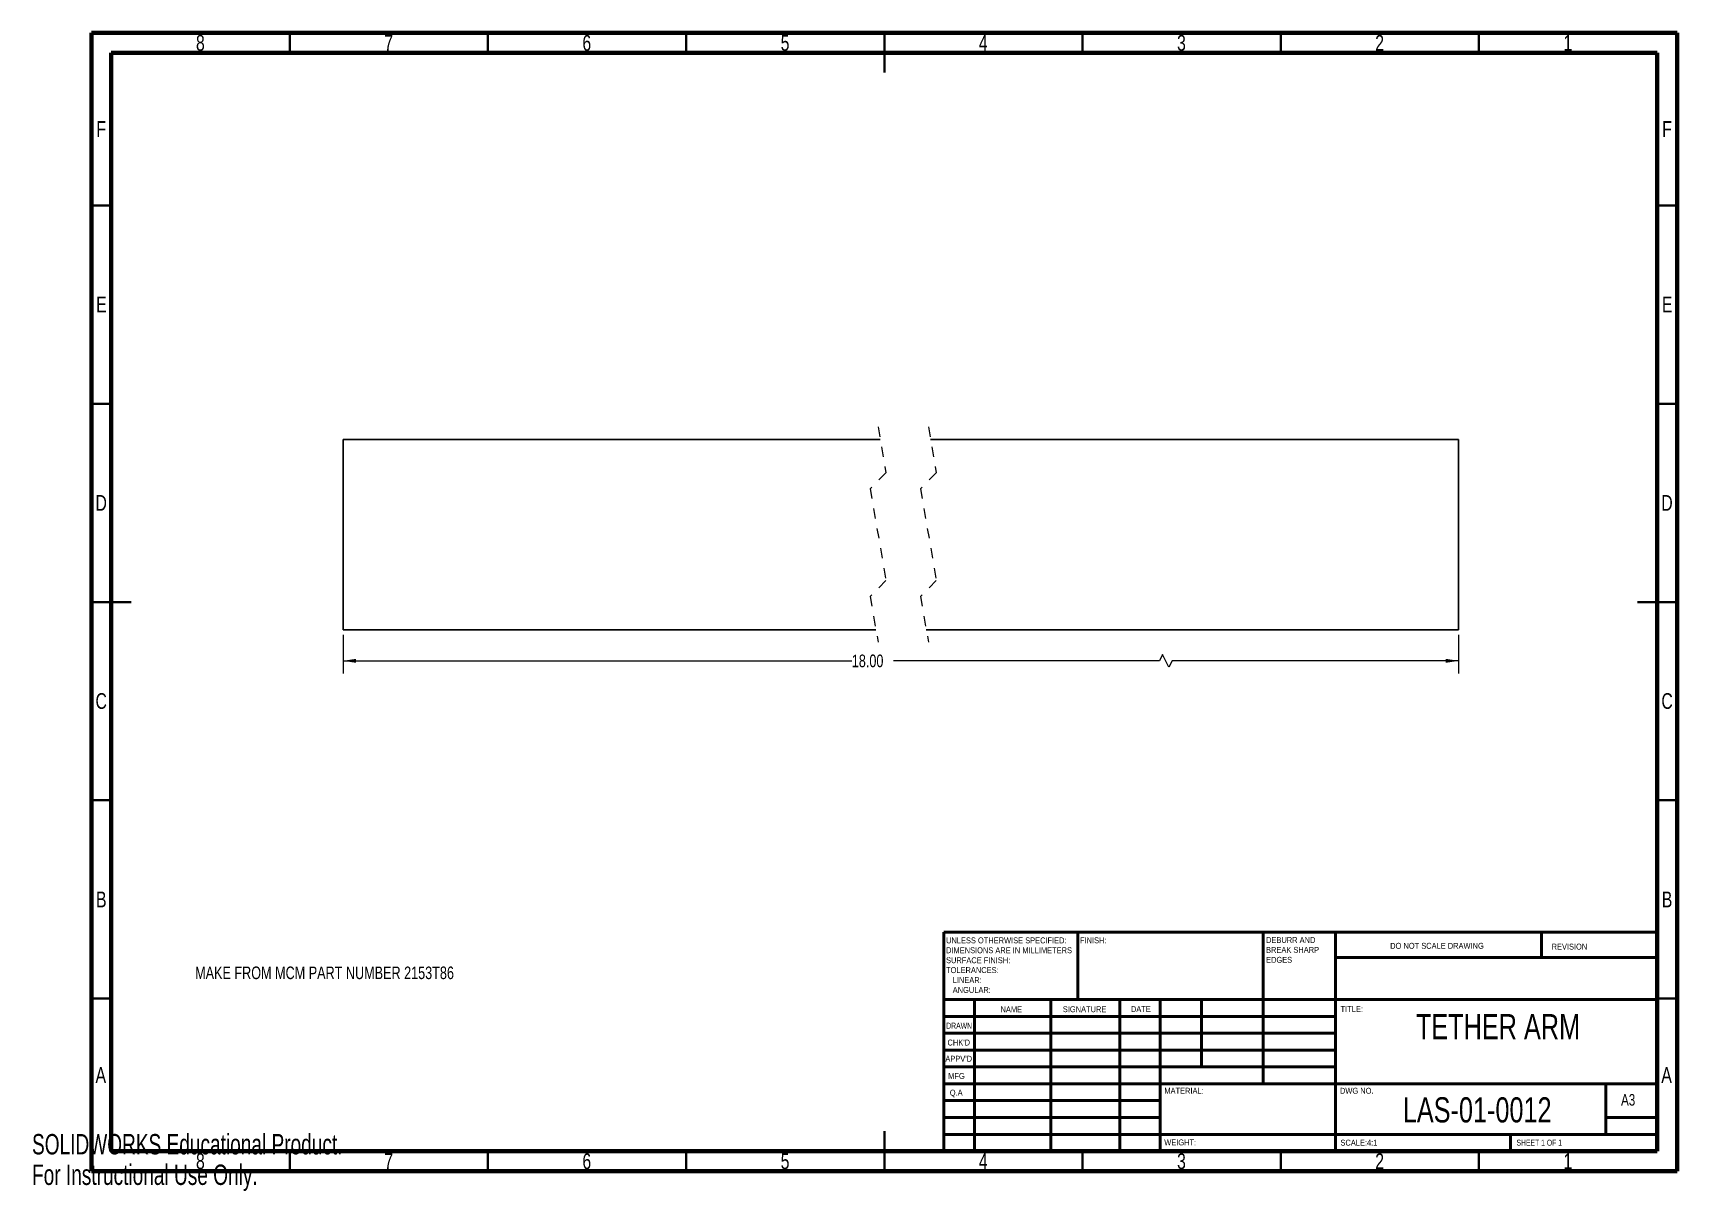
# Model space of a CAD drawing. Header units: inches. Extents: x 0 to 16.3, y 0 to 11.5.
import ezdxf

# ---------------------------------------------------------------- set-up
doc = ezdxf.new("R2010")
doc.units = ezdxf.units.IN
doc.header["$MEASUREMENT"] = 0
doc.linetypes.add('HIDDEN', pattern=[0.075, 0.05, -0.025])
doc.styles.add('SLDTEXTSTYLE0', font='TXT', dxfattribs={"width": 0.75})
doc.styles.add('SLDTEXTSTYLE1', font='TXT', dxfattribs={"width": 0.686449})
doc.styles.add('SLDTEXTSTYLE2', font='TXT', dxfattribs={"width": 0.6875})
doc.styles.add('SLDTEXTSTYLE3', font='TXT', dxfattribs={"width": 0.7})
doc.dimstyles.new('SLDDIMSTYLE0', dxfattribs={"dimtxt": 0.125, "dimasz": 0.13, "dimexe": 0, "dimexo": 0.0625, "dimgap": 0.03125, "dimtad": 0, "dimtih": 1, "dimtoh": 1, "dimlfac": 0.25, "dimrnd": 1e-09, "dimzin": 4, "dimdsep": 46, "dimtxsty": 'SLDTEXTSTYLE0', "dimsah": 1, "dimcen": 0.09, "dimadec": 0, "dimazin": 1, "dimtfac": 1, "dimtofl": 0, "dimtmove": 0, "dimatfit": 3, "dimfxl": 1, "dimfrac": 2, "dimtolj": 1, "dimtzin": 12, "dimarcsym": 0})

# ---------------------------------------------------------------- blocks, each defined once
blk = doc.blocks.new('SW_NOTE_0')
at = {"color": 0, "linetype": 'Continuous', "lineweight": 0, "attachment_point": 1, "style": 'SLDTEXTSTYLE0'}
for s, insert, char_height in [('UNLESS OTHERWISE SPECIFIED:', (0, 0.076), 0.05906), ('SURFACE FINISH:', (0, -0.121), 0.05906), ('DIMENSIONS ARE IN MILLIMETERS', (0, -0.022), 0.05906), ('TOLERANCES:', (0, -0.219), 0.05906), ('LINEAR:', (0.066, -0.318), 0.0591), ('ANGULAR:', (0.066, -0.416), 0.0591)]:
    blk.add_mtext(s, dxfattribs=dict(at, insert=insert, char_height=char_height))
blk = doc.blocks.new('SW_NOTE_0_1')
at = {"color": 0, "linetype": 'Continuous', "lineweight": 0, "attachment_point": 1, "style": 'SLDTEXTSTYLE0'}
for s, insert, char_height in [('DEBURR AND', (0, 0.076), 0.0591), ('BREAK SHARP', (0, -0.022), 0.05906), ('EDGES', (0, -0.121), 0.0591)]:
    blk.add_mtext(s, dxfattribs=dict(at, insert=insert, char_height=char_height))
blk = doc.blocks.new('_D')
at = {"color": 7, "linetype": 'Continuous', "lineweight": 0}
for p, q in [((3.089, 5.521), (3.089, 5.137)), ((14.169, 5.521), (14.169, 5.137)), ((3.089, 5.262), (8.142, 5.262)), ((11.197, 5.262), (8.557, 5.262)), ((11.228, 5.325), (11.197, 5.262)), ((11.29, 5.2), (11.228, 5.325)), ((11.322, 5.262), (11.29, 5.2)), ((14.169, 5.262), (11.322, 5.262))]:
    blk.add_line(p, q, dxfattribs=at)
at = {"color": 7, "linetype": 'Continuous', "lineweight": 18}
for points in [[(3.089, 5.262), (3.219, 5.242), (3.219, 5.282)], [(14.169, 5.262), (14.039, 5.282), (14.039, 5.242)]]:
    blk.add_solid(points, dxfattribs=at)
at = {"color": 7, "linetype": 'Continuous', "lineweight": 18, "insert": (8.142, 5.324), "char_height": 0.125, "attachment_point": 1, "style": 'SLDTEXTSTYLE0'}
blk.add_mtext('18.00', dxfattribs=at)

msp = doc.modelspace()

# ---------------------------------------------------------------- linework, layer by layer
at = {"color": 7, "linetype": 'Continuous', "lineweight": 70}
for p, q in [((0.591, 0.197), (0.591, 11.496)), ((0.591, 11.496), (16.339, 11.496)), ((16.339, 11.496), (16.339, 0.197)), ((0.787, 0.394), (0.787, 11.299)), ((0.787, 11.299), (16.142, 11.299)), ((16.142, 11.299), (16.142, 0.394)), ((16.142, 0.394), (0.787, 0.394)), ((16.339, 0.197), (0.591, 0.197))]:
    msp.add_line(p, q, dxfattribs=at)
at = {"color": 7, "linetype": 'Continuous', "lineweight": 35}
for p, q in [((2.559, 11.299), (2.559, 11.496)), ((4.528, 11.299), (4.528, 11.496)), ((6.496, 11.299), (6.496, 11.496)), ((8.465, 11.496), (8.465, 11.102)), ((8.465, 11.299), (8.465, 11.496)), ((10.433, 11.299), (10.433, 11.496)), ((12.402, 11.299), (12.402, 11.496)), ((14.37, 11.299), (14.37, 11.496)), ((0.787, 9.783), (0.591, 9.783)), ((16.142, 9.783), (16.339, 9.783)), ((0.787, 7.815), (0.591, 7.815)), ((16.142, 7.815), (16.339, 7.815)), ((0.591, 5.846), (0.984, 5.846)), ((0.787, 5.846), (0.591, 5.846)), ((16.339, 5.846), (15.945, 5.846)), ((16.142, 5.846), (16.339, 5.846)), ((0.787, 3.878), (0.591, 3.878)), ((16.142, 3.878), (16.339, 3.878)), ((0.787, 1.909), (0.591, 1.909)), ((16.142, 1.909), (16.339, 1.909)), ((8.465, 0.197), (8.465, 0.591)), ((2.559, 0.394), (2.559, 0.197)), ((4.528, 0.394), (4.528, 0.197)), ((6.496, 0.394), (6.496, 0.197)), ((8.465, 0.394), (8.465, 0.197)), ((10.433, 0.394), (10.433, 0.197)), ((12.402, 0.394), (12.402, 0.197)), ((14.37, 0.394), (14.37, 0.197))]:
    msp.add_line(p, q, dxfattribs=at)
at = {"color": 7, "linetype": 'HIDDEN', "lineweight": 18}
for p, q in [((8.403, 7.584), (8.481, 7.128)), ((8.903, 7.584), (8.981, 7.128)), ((8.481, 7.128), (8.324, 6.971)), ((8.981, 7.128), (8.824, 6.971)), ((8.324, 6.971), (8.481, 6.059)), ((8.824, 6.971), (8.981, 6.059)), ((8.481, 6.059), (8.324, 5.902)), ((8.981, 6.059), (8.824, 5.902)), ((8.324, 5.902), (8.403, 5.446)), ((8.824, 5.902), (8.903, 5.446))]:
    msp.add_line(p, q, dxfattribs=at)
at = {"color": 7, "linetype": 'Continuous', "lineweight": 25}
for p, q in [((8.424, 7.459), (3.089, 7.459)), ((3.089, 6.515), (3.089, 7.459)), ((14.169, 7.459), (8.924, 7.459)), ((14.169, 6.515), (14.169, 7.459)), ((3.089, 5.571), (3.089, 6.515)), ((14.169, 5.571), (14.169, 6.515)), ((3.089, 5.571), (8.381, 5.571)), ((8.881, 5.571), (14.169, 5.571))]:
    msp.add_line(p, q, dxfattribs=at)
at = {"color": 7, "linetype": 'Continuous', "lineweight": 50}
for p, q in [((9.055, 2.569), (16.142, 2.569)), ((9.055, 2.569), (9.055, 0.394)), ((10.386, 1.9), (10.386, 2.569)), ((12.228, 2.569), (12.228, 1.063)), ((12.945, 2.569), (12.945, 0.394)), ((14.992, 2.318), (14.992, 2.569)), ((16.142, 2.318), (12.945, 2.318)), ((16.142, 1.9), (9.055, 1.9)), ((9.362, 1.9), (9.362, 0.394)), ((10.118, 1.9), (10.118, 0.394)), ((10.803, 1.9), (10.803, 0.394)), ((11.205, 0.394), (11.205, 1.9)), ((11.614, 1.23), (11.614, 1.9)), ((12.945, 1.732), (9.055, 1.732)), ((12.945, 1.565), (9.055, 1.565)), ((12.945, 1.398), (9.055, 1.398)), ((12.945, 1.23), (9.055, 1.23)), ((11.205, 1.063), (9.055, 1.063)), ((11.205, 1.063), (16.142, 1.063)), ((15.63, 0.561), (15.63, 1.063)), ((11.205, 0.896), (9.055, 0.896)), ((11.205, 0.728), (9.055, 0.728)), ((16.142, 0.728), (15.63, 0.728)), ((9.055, 0.561), (16.142, 0.561)), ((14.685, 0.394), (14.685, 0.561))]:
    msp.add_line(p, q, dxfattribs=at)

# ---------------------------------------------------------------- block references
at = {"color": 7, "linetype": 'Continuous', "lineweight": 0}
for name, p in [('SW_NOTE_0', (9.078, 2.44)), ('SW_NOTE_0_1', (12.256, 2.444))]:
    msp.add_blockref(name, p, dxfattribs=at)

# ---------------------------------------------------------------- texts
for s, insert, char_height, attachment_point, style in [('8', (1.672, 11.475), 0.156, 2, 'SLDTEXTSTYLE0'), ('7', (3.542, 11.475), 0.156, 2, 'SLDTEXTSTYLE0'), ('6', (5.51, 11.475), 0.156, 2, 'SLDTEXTSTYLE0'), ('5', (7.479, 11.475), 0.156, 2, 'SLDTEXTSTYLE0'), ('4', (9.447, 11.475), 0.156, 2, 'SLDTEXTSTYLE0'), ('3', (11.416, 11.475), 0.156, 2, 'SLDTEXTSTYLE0'), ('2', (13.384, 11.475), 0.156, 2, 'SLDTEXTSTYLE0'), ('1', (15.254, 11.475), 0.156, 2, 'SLDTEXTSTYLE0'), ('F', (0.687, 10.62), 0.156, 2, 'SLDTEXTSTYLE0'), ('F', (16.238, 10.62), 0.156, 2, 'SLDTEXTSTYLE0'), ('E', (0.689, 8.878), 0.156, 2, 'SLDTEXTSTYLE0'), ('E', (16.24, 8.878), 0.156, 2, 'SLDTEXTSTYLE0'), ('D', (0.687, 6.908), 0.156, 2, 'SLDTEXTSTYLE0'), ('D', (16.238, 6.908), 0.156, 2, 'SLDTEXTSTYLE0'), ('C', (0.687, 4.941), 0.156, 2, 'SLDTEXTSTYLE0'), ('C', (16.239, 4.941), 0.156, 2, 'SLDTEXTSTYLE0'), ('B', (0.688, 2.971), 0.156, 2, 'SLDTEXTSTYLE0'), ('B', (16.239, 2.971), 0.156, 2, 'SLDTEXTSTYLE0'), ('FINISH:', (10.408, 2.517), 0.0591, 1, 'SLDTEXTSTYLE0'), ('DO NOT SCALE DRAWING', (13.489, 2.462), 0.05906, 1, 'SLDTEXTSTYLE0'), ('REVISION', (15.092, 2.454), 0.0591, 1, 'SLDTEXTSTYLE0'), ('MAKE FROM MCM PART NUMBER 2153T86', (1.62, 2.227), 0.125, 1, 'SLDTEXTSTYLE0'), ('NAME', (9.619, 1.831), 0.0591, 1, 'SLDTEXTSTYLE0'), ('SIGNATURE', (10.238, 1.833), 0.0591, 1, 'SLDTEXTSTYLE0'), ('DATE', (10.914, 1.834), 0.0591, 1, 'SLDTEXTSTYLE0'), ('TITLE:', (12.996, 1.834), 0.0591, 1, 'SLDTEXTSTYLE0'), ('DRAWN', (9.08, 1.669), 0.0591, 1, 'SLDTEXTSTYLE1'), ('TETHER ARM', (14.56, 1.755), 0.25, 2, 'SLDTEXTSTYLE0'), ("CHK'D", (9.092, 1.502), 0.0591, 1, 'SLDTEXTSTYLE0'), ("APPV'D", (9.071, 1.341), 0.0591, 1, 'SLDTEXTSTYLE0'), ('A', (0.683, 1.228), 0.156, 2, 'SLDTEXTSTYLE0'), ('MFG', (9.099, 1.17), 0.0591, 1, 'SLDTEXTSTYLE0'), ('A', (16.234, 1.228), 0.156, 2, 'SLDTEXTSTYLE0'), ('Q.A', (9.115, 1.004), 0.0591, 1, 'SLDTEXTSTYLE0'), ('MATERIAL:', (11.246, 1.023), 0.0591, 1, 'SLDTEXTSTYLE0'), ('DWG NO.', (12.99, 1.023), 0.0591, 1, 'SLDTEXTSTYLE0'), ('LAS-01-0012', (14.353, 0.929), 0.25, 2, 'SLDTEXTSTYLE0'), ('A3', (15.782, 0.961), 0.1146, 1, 'SLDTEXTSTYLE0'), ('WEIGHT:', (11.245, 0.51), 0.059, 1, 'SLDTEXTSTYLE0'), ('SCALE:4:1', (12.995, 0.508), 0.0591, 1, 'SLDTEXTSTYLE0'), ('SHEET 1 OF 1', (14.743, 0.508), 0.05906, 1, 'SLDTEXTSTYLE2'), ('8', (1.672, 0.372), 0.156, 2, 'SLDTEXTSTYLE0'), ('7', (3.542, 0.372), 0.156, 2, 'SLDTEXTSTYLE0'), ('6', (5.51, 0.372), 0.156, 2, 'SLDTEXTSTYLE0'), ('5', (7.479, 0.372), 0.156, 2, 'SLDTEXTSTYLE0'), ('4', (9.447, 0.372), 0.156, 2, 'SLDTEXTSTYLE0'), ('3', (11.416, 0.372), 0.156, 2, 'SLDTEXTSTYLE0'), ('2', (13.384, 0.372), 0.156, 2, 'SLDTEXTSTYLE0'), ('1', (15.254, 0.372), 0.156, 2, 'SLDTEXTSTYLE0')]:
    msp.add_mtext(s, dxfattribs=dict(at, insert=insert, char_height=char_height, attachment_point=attachment_point, style=style))
at = {"color": 7, "linetype": 'Continuous', "char_height": 0.20229, "attachment_point": 1, "style": 'SLDTEXTSTYLE3'}
for s, insert in [('SOLIDWORKS Educational Product.', (0, 0.564)), ('For Instructional Use Only.', (0, 0.261))]:
    msp.add_mtext(s, dxfattribs=dict(at, insert=insert))

# ---------------------------------------------------------------- dimensions: what is measured, and where the dimension line sits
at = {"color": 7, "linetype": 'Continuous', "lineweight": 18}
dim = msp.add_linear_dim(base=(14.169, 5.262), p1=(3.089, 5.571), p2=(14.169, 5.571), text='18.00', dimstyle='SLDDIMSTYLE0', dxfattribs=at)
dim.commit()
dim.dimension.update_dxf_attribs({"geometry": '_D', "text_midpoint": (8.349, 5.262), "dimtype": 160})

doc.saveas('drawing.dxf')
